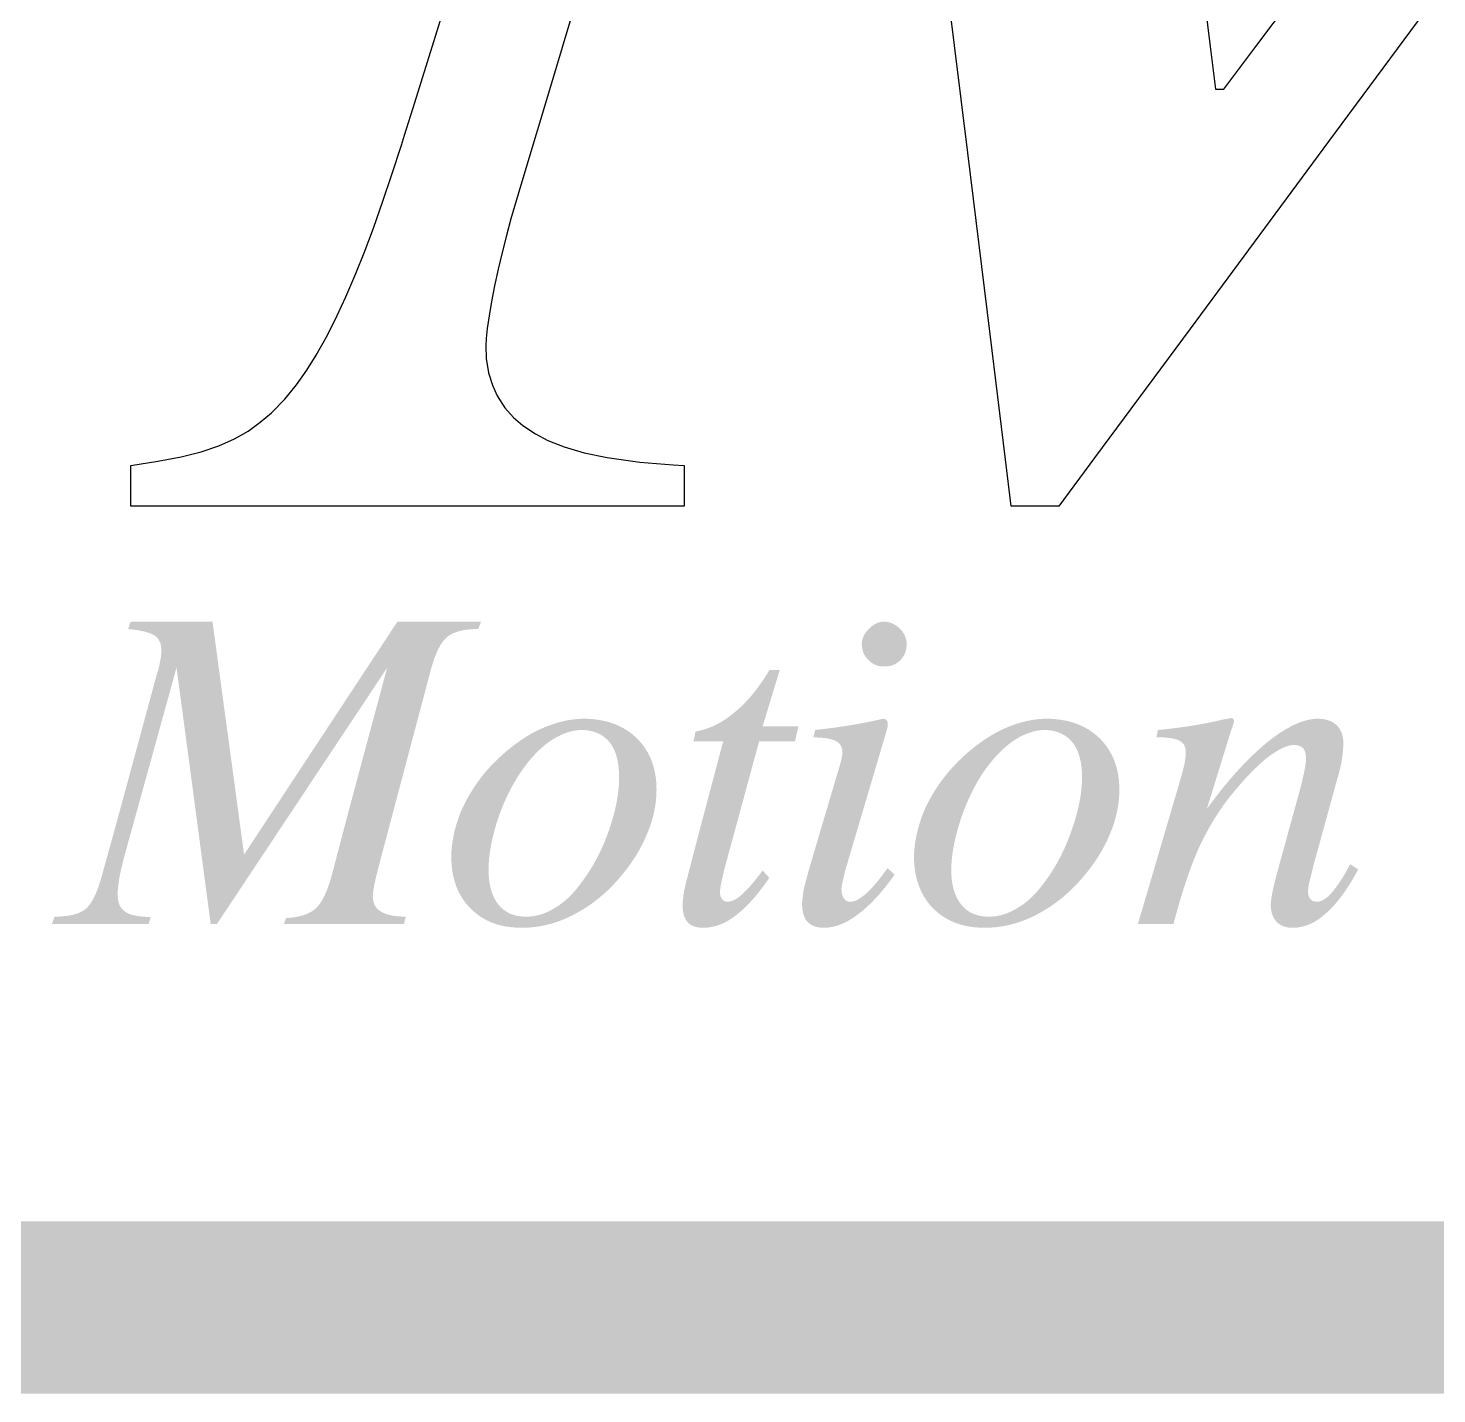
# Model space of a CAD drawing. Header units: millimetres. Extents: x 3359 to 4072, y -360 to 145.
# Drawn here: x 3707.08 to 3726.39, y -359.95 to -341.23 of the extents above; entities that cross this region are included whole.
import ezdxf

# ---------------------------------------------------------------- set-up
doc = ezdxf.new("R2010")
doc.units = ezdxf.units.MM
doc.header["$LTSCALE"] = 10
doc.layers.get('0').update_dxf_attribs({"linetype": 'CONTINUOUS'})
doc.layers.add('str', color=7, linetype='CONTINUOUS', lineweight=25)

# ---------------------------------------------------------------- blocks, each defined once
blk = doc.blocks.new('PMI-Logo-3')
h = blk.add_hatch(color=4)
edge = h.paths.add_edge_path()
edge.add_spline(control_points=[(35.143, -8.704), (34.89, -8.704), (34.638, -8.704), (34.386, -8.704)], knot_values=[0, 0, 0, 0, 1, 1, 1, 1], degree=3, periodic=0)
edge.add_spline(control_points=[(34.386, -8.704), (34.378, -8.727), (34.37, -8.75), (34.362, -8.773)], knot_values=[0, 0, 0, 0, 1, 1, 1, 1], degree=3, periodic=0)
edge.add_spline(control_points=[(34.362, -8.773), (34.474, -8.782), (34.555, -8.802), (34.602, -8.829)], knot_values=[0, 0, 0, 0, 1, 1, 1, 1], degree=3, periodic=0)
edge.add_spline(control_points=[(34.602, -8.829), (34.649, -8.859), (34.67, -8.907), (34.67, -9), (34.667, -9.033), (34.659, -9.067)], knot_values=[0, 0, 0, 0, 0.670886, 0.670886, 1, 1, 1, 1], degree=3, periodic=0)
edge.add_spline(control_points=[(34.659, -9.067), (34.654, -9.103), (34.644, -9.14), (34.631, -9.179)], knot_values=[0, 0, 0, 0, 1, 1, 1, 1], degree=3, periodic=0)
edge.add_spline(control_points=[(34.631, -9.179), (34.459, -9.811), (34.29, -10.444), (34.07, -11.23), (34.018, -11.326), (33.906, -11.41), (33.813, -11.433), (33.682, -11.433)], knot_values=[0, 0, 0, 0, 0.666954, 0.666954, 0.831512, 0.831512, 1, 1, 1, 1], degree=3, periodic=0)
edge.add_spline(control_points=[(33.682, -11.433), (33.674, -11.455), (33.665, -11.478), (33.656, -11.501)], knot_values=[0, 0, 0, 0, 1, 1, 1, 1], degree=3, periodic=0)
edge.add_spline(control_points=[(33.656, -11.501), (33.955, -11.501), (34.254, -11.501), (34.552, -11.501)], knot_values=[0, 0, 0, 0, 1, 1, 1, 1], degree=3, periodic=0)
edge.add_spline(control_points=[(34.552, -11.501), (34.558, -11.479), (34.565, -11.458), (34.571, -11.436)], knot_values=[0, 0, 0, 0, 1, 1, 1, 1], degree=3, periodic=0)
edge.add_spline(control_points=[(34.571, -11.436), (34.459, -11.436), (34.379, -11.42), (34.334, -11.387)], knot_values=[0, 0, 0, 0, 1, 1, 1, 1], degree=3, periodic=0)
edge.add_spline(control_points=[(34.334, -11.387), (34.288, -11.357), (34.265, -11.303), (34.265, -11.189), (34.272, -11.14), (34.28, -11.08)], knot_values=[0, 0, 0, 0, 0.680412, 0.680412, 1, 1, 1, 1], degree=3, periodic=0)
edge.add_spline(control_points=[(34.28, -11.08), (34.29, -11.025), (34.306, -10.96), (34.323, -10.89)], knot_values=[0, 0, 0, 0, 1, 1, 1, 1], degree=3, periodic=0)
edge.add_spline(control_points=[(34.323, -10.89), (34.486, -10.303), (34.648, -9.716), (34.81, -9.129)], knot_values=[0, 0, 0, 0, 1, 1, 1, 1], degree=3, periodic=0)
edge.add_spline(control_points=[(34.81, -9.129), (34.916, -9.92), (35.021, -10.711), (35.126, -11.501)], knot_values=[0, 0, 0, 0, 1, 1, 1, 1], degree=3, periodic=0)
edge.add_spline(control_points=[(35.126, -11.501), (35.145, -11.501), (35.165, -11.501), (35.184, -11.501)], knot_values=[0, 0, 0, 0, 1, 1, 1, 1], degree=3, periodic=0)
edge.add_spline(control_points=[(35.184, -11.501), (35.709, -10.711), (36.233, -9.922), (36.758, -9.132)], knot_values=[0, 0, 0, 0, 1, 1, 1, 1], degree=3, periodic=0)
edge.add_spline(control_points=[(36.758, -9.132), (36.591, -9.759), (36.419, -10.385), (36.212, -11.186), (36.16, -11.301), (36.1, -11.355)], knot_values=[0, 0, 0, 0, 0.783829, 0.783829, 1, 1, 1, 1], degree=3, periodic=0)
edge.add_spline(control_points=[(36.1, -11.355), (36.041, -11.41), (35.948, -11.441), (35.823, -11.446)], knot_values=[0, 0, 0, 0, 1, 1, 1, 1], degree=3, periodic=0)
edge.add_spline(control_points=[(35.823, -11.446), (35.817, -11.464), (35.81, -11.483), (35.804, -11.501)], knot_values=[0, 0, 0, 0, 1, 1, 1, 1], degree=3, periodic=0)
edge.add_spline(control_points=[(35.804, -11.501), (36.174, -11.501), (36.544, -11.501), (36.913, -11.501)], knot_values=[0, 0, 0, 0, 1, 1, 1, 1], degree=3, periodic=0)
edge.add_spline(control_points=[(36.913, -11.501), (36.92, -11.478), (36.926, -11.455), (36.932, -11.433)], knot_values=[0, 0, 0, 0, 1, 1, 1, 1], degree=3, periodic=0)
edge.add_spline(control_points=[(36.932, -11.433), (36.822, -11.433), (36.745, -11.415), (36.698, -11.384)], knot_values=[0, 0, 0, 0, 1, 1, 1, 1], degree=3, periodic=0)
edge.add_spline(control_points=[(36.698, -11.384), (36.65, -11.355), (36.626, -11.307), (36.626, -11.225), (36.63, -11.199), (36.635, -11.169)], knot_values=[0, 0, 0, 0, 0.782609, 0.782609, 1, 1, 1, 1], degree=3, periodic=0)
edge.add_spline(control_points=[(36.635, -11.169), (36.639, -11.139), (36.65, -11.093), (36.665, -11.028)], knot_values=[0, 0, 0, 0, 1, 1, 1, 1], degree=3, periodic=0)
edge.add_spline(control_points=[(36.665, -11.028), (36.832, -10.396), (37, -9.764), (37.168, -9.132)], knot_values=[0, 0, 0, 0, 1, 1, 1, 1], degree=3, periodic=0)
edge.add_spline(control_points=[(37.168, -9.132), (37.207, -8.994), (37.254, -8.898), (37.31, -8.849)], knot_values=[0, 0, 0, 0, 1, 1, 1, 1], degree=3, periodic=0)
edge.add_spline(control_points=[(37.31, -8.849), (37.366, -8.802), (37.453, -8.776), (37.57, -8.773)], knot_values=[0, 0, 0, 0, 1, 1, 1, 1], degree=3, periodic=0)
edge.add_spline(control_points=[(37.57, -8.773), (37.58, -8.773), (37.591, -8.773), (37.602, -8.773)], knot_values=[0, 0, 0, 0, 1, 1, 1, 1], degree=3, periodic=0)
edge.add_spline(control_points=[(37.602, -8.773), (37.61, -8.75), (37.619, -8.727), (37.628, -8.704)], knot_values=[0, 0, 0, 0, 1, 1, 1, 1], degree=3, periodic=0)
edge.add_spline(control_points=[(37.628, -8.704), (37.37, -8.704), (37.112, -8.704), (36.854, -8.704)], knot_values=[0, 0, 0, 0, 1, 1, 1, 1], degree=3, periodic=0)
edge.add_spline(control_points=[(36.854, -8.704), (36.381, -9.422), (35.908, -10.14), (35.435, -10.859)], knot_values=[0, 0, 0, 0, 1, 1, 1, 1], degree=3, periodic=0)
edge.add_spline(control_points=[(35.435, -10.859), (35.338, -10.14), (35.24, -9.422), (35.143, -8.704)], knot_values=[0, 0, 0, 0, 1, 1, 1, 1], degree=3, periodic=0)
h = blk.add_hatch(color=4)
edge = h.paths.add_edge_path()
edge.add_spline(control_points=[(41.505, -9.062), (41.545, -9.023), (41.565, -8.974), (41.565, -8.859), (41.545, -8.812), (41.502, -8.769)], knot_values=[0, 0, 0, 0, 0.525773, 0.525773, 1, 1, 1, 1], degree=3, periodic=0)
edge.add_spline(control_points=[(41.502, -8.769), (41.461, -8.727), (41.411, -8.706), (41.355, -8.704)], knot_values=[0, 0, 0, 0, 1, 1, 1, 1], degree=3, periodic=0)
edge.add_spline(control_points=[(41.355, -8.704), (41.303, -8.706), (41.258, -8.727), (41.215, -8.771)], knot_values=[0, 0, 0, 0, 1, 1, 1, 1], degree=3, periodic=0)
edge.add_spline(control_points=[(41.215, -8.771), (41.172, -8.815), (41.15, -8.862), (41.15, -8.971), (41.172, -9.021), (41.212, -9.06)], knot_values=[0, 0, 0, 0, 0.473118, 0.473118, 1, 1, 1, 1], degree=3, periodic=0)
edge.add_spline(control_points=[(41.212, -9.06), (41.253, -9.101), (41.301, -9.121), (41.355, -9.119)], knot_values=[0, 0, 0, 0, 1, 1, 1, 1], degree=3, periodic=0)
edge.add_spline(control_points=[(41.355, -9.119), (41.415, -9.121), (41.466, -9.101), (41.505, -9.062)], knot_values=[0, 0, 0, 0, 1, 1, 1, 1], degree=3, periodic=0)
h = blk.add_hatch(color=4)
edge = h.paths.add_edge_path()
edge.add_spline(control_points=[(40.233, -9.672), (40.285, -9.499), (40.338, -9.326), (40.391, -9.153)], knot_values=[0, 0, 0, 0, 1, 1, 1, 1], degree=3, periodic=0)
edge.add_spline(control_points=[(40.391, -9.153), (40.359, -9.153), (40.327, -9.153), (40.295, -9.153)], knot_values=[0, 0, 0, 0, 1, 1, 1, 1], degree=3, periodic=0)
edge.add_spline(control_points=[(40.295, -9.153), (40.191, -9.326), (40.082, -9.457), (39.967, -9.548)], knot_values=[0, 0, 0, 0, 1, 1, 1, 1], degree=3, periodic=0)
edge.add_spline(control_points=[(39.967, -9.548), (39.855, -9.643), (39.736, -9.699), (39.611, -9.721)], knot_values=[0, 0, 0, 0, 1, 1, 1, 1], degree=3, periodic=0)
edge.add_spline(control_points=[(39.611, -9.721), (39.606, -9.751), (39.6, -9.78), (39.594, -9.81)], knot_values=[0, 0, 0, 0, 1, 1, 1, 1], degree=3, periodic=0)
edge.add_spline(control_points=[(39.594, -9.81), (39.685, -9.81), (39.777, -9.81), (39.868, -9.81)], knot_values=[0, 0, 0, 0, 1, 1, 1, 1], degree=3, periodic=0)
edge.add_spline(control_points=[(39.868, -9.81), (39.754, -10.245), (39.636, -10.68), (39.514, -11.158), (39.505, -11.195), (39.501, -11.23)], knot_values=[0, 0, 0, 0, 0.913628, 0.913628, 1, 1, 1, 1], degree=3, periodic=0)
edge.add_spline(control_points=[(39.501, -11.23), (39.497, -11.266), (39.492, -11.298), (39.492, -11.4), (39.51, -11.452), (39.54, -11.486)], knot_values=[0, 0, 0, 0, 0.27907, 0.27907, 1, 1, 1, 1], degree=3, periodic=0)
edge.add_spline(control_points=[(39.54, -11.486), (39.573, -11.521), (39.62, -11.536), (39.784, -11.536), (39.883, -11.501), (39.983, -11.423)], knot_values=[0, 0, 0, 0, 0.395683, 0.395683, 1, 1, 1, 1], degree=3, periodic=0)
edge.add_spline(control_points=[(39.983, -11.423), (40.082, -11.348), (40.188, -11.231), (40.295, -11.074)], knot_values=[0, 0, 0, 0, 1, 1, 1, 1], degree=3, periodic=0)
edge.add_spline(control_points=[(40.295, -11.074), (40.274, -11.051), (40.253, -11.028), (40.233, -11.005)], knot_values=[0, 0, 0, 0, 1, 1, 1, 1], degree=3, periodic=0)
edge.add_spline(control_points=[(40.233, -11.005), (40.16, -11.106), (40.097, -11.179), (40.045, -11.225)], knot_values=[0, 0, 0, 0, 1, 1, 1, 1], degree=3, periodic=0)
edge.add_spline(control_points=[(40.045, -11.225), (39.993, -11.272), (39.947, -11.296), (39.911, -11.294)], knot_values=[0, 0, 0, 0, 1, 1, 1, 1], degree=3, periodic=0)
edge.add_spline(control_points=[(39.911, -11.294), (39.89, -11.296), (39.872, -11.29), (39.859, -11.272)], knot_values=[0, 0, 0, 0, 1, 1, 1, 1], degree=3, periodic=0)
edge.add_spline(control_points=[(39.859, -11.272), (39.846, -11.259), (39.838, -11.238), (39.838, -11.191), (39.842, -11.165), (39.848, -11.13)], knot_values=[0, 0, 0, 0, 0.65, 0.65, 1, 1, 1, 1], degree=3, periodic=0)
edge.add_spline(control_points=[(39.848, -11.13), (39.855, -11.096), (39.864, -11.057), (39.874, -11.012)], knot_values=[0, 0, 0, 0, 1, 1, 1, 1], degree=3, periodic=0)
edge.add_spline(control_points=[(39.874, -11.012), (39.983, -10.611), (40.092, -10.21), (40.201, -9.81)], knot_values=[0, 0, 0, 0, 1, 1, 1, 1], degree=3, periodic=0)
edge.add_spline(control_points=[(40.201, -9.81), (40.312, -9.81), (40.422, -9.81), (40.533, -9.81)], knot_values=[0, 0, 0, 0, 1, 1, 1, 1], degree=3, periodic=0)
edge.add_spline(control_points=[(40.533, -9.81), (40.543, -9.764), (40.553, -9.718), (40.563, -9.672)], knot_values=[0, 0, 0, 0, 1, 1, 1, 1], degree=3, periodic=0)
edge.add_spline(control_points=[(40.563, -9.672), (40.453, -9.672), (40.343, -9.672), (40.233, -9.672)], knot_values=[0, 0, 0, 0, 1, 1, 1, 1], degree=3, periodic=0)
h = blk.add_hatch(color=4)
edge = h.paths.add_edge_path()
edge.add_spline(control_points=[(39.168, -10.657), (39.225, -10.522), (39.251, -10.387), (39.251, -10.062), (39.191, -9.904), (38.949, -9.665), (38.784, -9.604), (38.579, -9.602)], knot_values=[0, 0, 0, 0, 0.246958, 0.246958, 0.625325, 0.625325, 1, 1, 1, 1], degree=3, periodic=0)
edge.add_spline(control_points=[(38.579, -9.602), (38.426, -9.604), (38.271, -9.647), (38.113, -9.729)], knot_values=[0, 0, 0, 0, 1, 1, 1, 1], degree=3, periodic=0)
edge.add_spline(control_points=[(38.113, -9.729), (37.958, -9.815), (37.813, -9.932), (37.679, -10.083)], knot_values=[0, 0, 0, 0, 1, 1, 1, 1], degree=3, periodic=0)
edge.add_spline(control_points=[(37.679, -10.083), (37.573, -10.208), (37.492, -10.34), (37.435, -10.476)], knot_values=[0, 0, 0, 0, 1, 1, 1, 1], degree=3, periodic=0)
edge.add_spline(control_points=[(37.435, -10.476), (37.381, -10.615), (37.353, -10.748), (37.352, -10.88)], knot_values=[0, 0, 0, 0, 1, 1, 1, 1], degree=3, periodic=0)
edge.add_spline(control_points=[(37.352, -10.88), (37.353, -11.08), (37.412, -11.241), (37.531, -11.358)], knot_values=[0, 0, 0, 0, 1, 1, 1, 1], degree=3, periodic=0)
edge.add_spline(control_points=[(37.531, -11.358), (37.651, -11.48), (37.809, -11.536), (38.171, -11.536), (38.336, -11.495), (38.495, -11.409)], knot_values=[0, 0, 0, 0, 0.540717, 0.540717, 1, 1, 1, 1], degree=3, periodic=0)
edge.add_spline(control_points=[(38.495, -11.409), (38.657, -11.324), (38.804, -11.204), (38.934, -11.044)], knot_values=[0, 0, 0, 0, 1, 1, 1, 1], degree=3, periodic=0)
edge.add_spline(control_points=[(38.934, -11.044), (39.035, -10.923), (39.113, -10.795), (39.168, -10.657)], knot_values=[0, 0, 0, 0, 1, 1, 1, 1], degree=3, periodic=0)
edge = h.paths.add_edge_path(flags=16)
edge.add_spline(control_points=[(38.817, -9.82), (38.877, -9.896), (38.905, -10.003), (38.905, -10.293), (38.873, -10.459), (38.744, -10.823), (38.659, -10.984), (38.553, -11.122)], knot_values=[0, 0, 0, 0, 0.314666, 0.314666, 0.655999, 0.655999, 1, 1, 1, 1], degree=3, periodic=0)
edge.add_spline(control_points=[(38.553, -11.122), (38.48, -11.223), (38.4, -11.301), (38.31, -11.353)], knot_values=[0, 0, 0, 0, 1, 1, 1, 1], degree=3, periodic=0)
edge.add_spline(control_points=[(38.31, -11.353), (38.219, -11.409), (38.131, -11.434), (38.042, -11.433)], knot_values=[0, 0, 0, 0, 1, 1, 1, 1], degree=3, periodic=0)
edge.add_spline(control_points=[(38.042, -11.433), (37.934, -11.434), (37.848, -11.397), (37.787, -11.32)], knot_values=[0, 0, 0, 0, 1, 1, 1, 1], degree=3, periodic=0)
edge.add_spline(control_points=[(37.787, -11.32), (37.727, -11.246), (37.697, -11.139), (37.697, -10.872), (37.722, -10.729), (37.817, -10.42), (37.882, -10.275), (37.965, -10.142)], knot_values=[0, 0, 0, 0, 0.352778, 0.352778, 0.678648, 0.678648, 1, 1, 1, 1], degree=3, periodic=0)
edge.add_spline(control_points=[(37.965, -10.142), (38.053, -10.003), (38.147, -9.898), (38.251, -9.82)], knot_values=[0, 0, 0, 0, 1, 1, 1, 1], degree=3, periodic=0)
edge.add_spline(control_points=[(38.251, -9.82), (38.355, -9.747), (38.459, -9.708), (38.558, -9.706)], knot_values=[0, 0, 0, 0, 1, 1, 1, 1], degree=3, periodic=0)
edge.add_spline(control_points=[(38.558, -9.706), (38.67, -9.708), (38.757, -9.747), (38.817, -9.82)], knot_values=[0, 0, 0, 0, 1, 1, 1, 1], degree=3, periodic=0)
h = blk.add_hatch(color=4)
edge = h.paths.add_edge_path()
edge.add_spline(control_points=[(41.377, -9.722), (41.381, -9.708), (41.385, -9.695), (41.388, -9.682)], knot_values=[0, 0, 0, 0, 1, 1, 1, 1], degree=3, periodic=0)
edge.add_spline(control_points=[(41.388, -9.682), (41.391, -9.673), (41.391, -9.662), (41.391, -9.639), (41.389, -9.628), (41.381, -9.617)], knot_values=[0, 0, 0, 0, 0.45, 0.45, 1, 1, 1, 1], degree=3, periodic=0)
edge.add_spline(control_points=[(41.381, -9.617), (41.372, -9.608), (41.362, -9.604), (41.347, -9.602)], knot_values=[0, 0, 0, 0, 1, 1, 1, 1], degree=3, periodic=0)
edge.add_spline(control_points=[(41.347, -9.602), (41.342, -9.604), (41.323, -9.608), (41.284, -9.617)], knot_values=[0, 0, 0, 0, 1, 1, 1, 1], degree=3, periodic=0)
edge.add_spline(control_points=[(41.284, -9.617), (41.103, -9.656), (40.913, -9.686), (40.718, -9.706)], knot_values=[0, 0, 0, 0, 1, 1, 1, 1], degree=3, periodic=0)
edge.add_spline(control_points=[(40.718, -9.706), (40.713, -9.729), (40.708, -9.751), (40.703, -9.774)], knot_values=[0, 0, 0, 0, 1, 1, 1, 1], degree=3, periodic=0)
edge.add_spline(control_points=[(40.703, -9.774), (40.802, -9.777), (40.874, -9.787), (40.913, -9.81)], knot_values=[0, 0, 0, 0, 1, 1, 1, 1], degree=3, periodic=0)
edge.add_spline(control_points=[(40.913, -9.81), (40.952, -9.831), (40.971, -9.867), (40.971, -9.939), (40.962, -9.984), (40.942, -10.049)], knot_values=[0, 0, 0, 0, 0.655738, 0.655738, 1, 1, 1, 1], degree=3, periodic=0)
edge.add_spline(control_points=[(40.942, -10.049), (40.942, -10.05), (40.941, -10.052), (40.941, -10.054)], knot_values=[0, 0, 0, 0, 1, 1, 1, 1], degree=3, periodic=0)
edge.add_spline(control_points=[(40.941, -10.054), (40.85, -10.359), (40.76, -10.665), (40.669, -10.971)], knot_values=[0, 0, 0, 0, 1, 1, 1, 1], degree=3, periodic=0)
edge.add_spline(control_points=[(40.669, -10.971), (40.643, -11.065), (40.623, -11.137), (40.612, -11.186)], knot_values=[0, 0, 0, 0, 1, 1, 1, 1], degree=3, periodic=0)
edge.add_spline(control_points=[(40.612, -11.186), (40.604, -11.238), (40.598, -11.281), (40.598, -11.389), (40.615, -11.446), (40.649, -11.482)], knot_values=[0, 0, 0, 0, 0.326087, 0.326087, 1, 1, 1, 1], degree=3, periodic=0)
edge.add_spline(control_points=[(40.649, -11.482), (40.684, -11.519), (40.734, -11.536), (40.897, -11.536), (41.004, -11.498), (41.113, -11.413)], knot_values=[0, 0, 0, 0, 0.395683, 0.395683, 1, 1, 1, 1], degree=3, periodic=0)
edge.add_spline(control_points=[(41.113, -11.413), (41.225, -11.331), (41.338, -11.208), (41.454, -11.044)], knot_values=[0, 0, 0, 0, 1, 1, 1, 1], degree=3, periodic=0)
edge.add_spline(control_points=[(41.454, -11.044), (41.432, -11.024), (41.41, -11.004), (41.388, -10.984)], knot_values=[0, 0, 0, 0, 1, 1, 1, 1], degree=3, periodic=0)
edge.add_spline(control_points=[(41.388, -10.984), (41.318, -11.083), (41.256, -11.16), (41.134, -11.27), (41.085, -11.296), (41.046, -11.294)], knot_values=[0, 0, 0, 0, 0.494911, 0.494911, 1, 1, 1, 1], degree=3, periodic=0)
edge.add_spline(control_points=[(41.046, -11.294), (41.02, -11.296), (41.001, -11.288), (40.986, -11.266)], knot_values=[0, 0, 0, 0, 1, 1, 1, 1], degree=3, periodic=0)
edge.add_spline(control_points=[(40.986, -11.266), (40.971, -11.246), (40.962, -11.217), (40.962, -11.163), (40.967, -11.14), (40.971, -11.114)], knot_values=[0, 0, 0, 0, 0.76087, 0.76087, 1, 1, 1, 1], degree=3, periodic=0)
edge.add_spline(control_points=[(40.971, -11.114), (40.978, -11.09), (40.986, -11.057), (40.994, -11.015)], knot_values=[0, 0, 0, 0, 1, 1, 1, 1], degree=3, periodic=0)
edge.add_spline(control_points=[(40.994, -11.015), (41.122, -10.584), (41.25, -10.153), (41.377, -9.722)], knot_values=[0, 0, 0, 0, 1, 1, 1, 1], degree=3, periodic=0)
h = blk.add_hatch(color=4)
edge = h.paths.add_edge_path()
edge.add_spline(control_points=[(43.451, -10.657), (43.507, -10.522), (43.533, -10.387), (43.533, -10.062), (43.472, -9.904), (43.352, -9.784)], knot_values=[0, 0, 0, 0, 0.394928, 0.394928, 1, 1, 1, 1], degree=3, periodic=0)
edge.add_spline(control_points=[(43.352, -9.784), (43.23, -9.665), (43.066, -9.604), (42.861, -9.602)], knot_values=[0, 0, 0, 0, 1, 1, 1, 1], degree=3, periodic=0)
edge.add_spline(control_points=[(42.861, -9.602), (42.708, -9.604), (42.552, -9.647), (42.396, -9.729)], knot_values=[0, 0, 0, 0, 1, 1, 1, 1], degree=3, periodic=0)
edge.add_spline(control_points=[(42.396, -9.729), (42.24, -9.815), (42.095, -9.932), (41.962, -10.083)], knot_values=[0, 0, 0, 0, 1, 1, 1, 1], degree=3, periodic=0)
edge.add_spline(control_points=[(41.962, -10.083), (41.856, -10.208), (41.773, -10.34), (41.718, -10.476)], knot_values=[0, 0, 0, 0, 1, 1, 1, 1], degree=3, periodic=0)
edge.add_spline(control_points=[(41.718, -10.476), (41.664, -10.615), (41.635, -10.748), (41.633, -10.88)], knot_values=[0, 0, 0, 0, 1, 1, 1, 1], degree=3, periodic=0)
edge.add_spline(control_points=[(41.633, -10.88), (41.635, -11.08), (41.694, -11.241), (41.812, -11.358)], knot_values=[0, 0, 0, 0, 1, 1, 1, 1], degree=3, periodic=0)
edge.add_spline(control_points=[(41.812, -11.358), (41.934, -11.48), (42.092, -11.536), (42.453, -11.536), (42.617, -11.495), (42.778, -11.409)], knot_values=[0, 0, 0, 0, 0.540717, 0.540717, 1, 1, 1, 1], degree=3, periodic=0)
edge.add_spline(control_points=[(42.778, -11.409), (42.939, -11.324), (43.086, -11.204), (43.216, -11.044)], knot_values=[0, 0, 0, 0, 1, 1, 1, 1], degree=3, periodic=0)
edge.add_spline(control_points=[(43.216, -11.044), (43.317, -10.923), (43.395, -10.795), (43.451, -10.657)], knot_values=[0, 0, 0, 0, 1, 1, 1, 1], degree=3, periodic=0)
edge = h.paths.add_edge_path(flags=16)
edge.add_spline(control_points=[(43.099, -9.82), (43.159, -9.896), (43.188, -10.003), (43.188, -10.293), (43.154, -10.459), (43.025, -10.823), (42.941, -10.984), (42.835, -11.122)], knot_values=[0, 0, 0, 0, 0.314887, 0.314887, 0.65646, 0.65646, 1, 1, 1, 1], degree=3, periodic=0)
edge.add_spline(control_points=[(42.835, -11.122), (42.762, -11.223), (42.682, -11.301), (42.591, -11.353)], knot_values=[0, 0, 0, 0, 1, 1, 1, 1], degree=3, periodic=0)
edge.add_spline(control_points=[(42.591, -11.353), (42.501, -11.409), (42.412, -11.434), (42.324, -11.433)], knot_values=[0, 0, 0, 0, 1, 1, 1, 1], degree=3, periodic=0)
edge.add_spline(control_points=[(42.324, -11.433), (42.216, -11.434), (42.13, -11.397), (42.069, -11.32)], knot_values=[0, 0, 0, 0, 1, 1, 1, 1], degree=3, periodic=0)
edge.add_spline(control_points=[(42.069, -11.32), (42.009, -11.246), (41.978, -11.139), (41.978, -10.872), (42.005, -10.729), (42.1, -10.42), (42.165, -10.275), (42.246, -10.142)], knot_values=[0, 0, 0, 0, 0.353018, 0.353018, 0.679112, 0.679112, 1, 1, 1, 1], degree=3, periodic=0)
edge.add_spline(control_points=[(42.246, -10.142), (42.334, -10.003), (42.43, -9.898), (42.534, -9.82)], knot_values=[0, 0, 0, 0, 1, 1, 1, 1], degree=3, periodic=0)
edge.add_spline(control_points=[(42.534, -9.82), (42.637, -9.747), (42.741, -9.708), (42.84, -9.706)], knot_values=[0, 0, 0, 0, 1, 1, 1, 1], degree=3, periodic=0)
edge.add_spline(control_points=[(42.84, -9.706), (42.952, -9.708), (43.038, -9.747), (43.099, -9.82)], knot_values=[0, 0, 0, 0, 1, 1, 1, 1], degree=3, periodic=0)
h = blk.add_hatch(color=4)
edge = h.paths.add_edge_path()
edge.add_spline(control_points=[(45.549, -10.161), (45.568, -10.098), (45.583, -10.038), (45.592, -9.979)], knot_values=[0, 0, 0, 0, 1, 1, 1, 1], degree=3, periodic=0)
edge.add_spline(control_points=[(45.592, -9.979), (45.601, -9.924), (45.605, -9.872), (45.605, -9.755), (45.585, -9.701), (45.503, -9.623), (45.445, -9.604), (45.37, -9.602)], knot_values=[0, 0, 0, 0, 0.253165, 0.253165, 0.626582, 0.626582, 1, 1, 1, 1], degree=3, periodic=0)
edge.add_spline(control_points=[(45.37, -9.602), (45.235, -9.604), (45.078, -9.677), (44.724, -9.965), (44.536, -10.169), (44.342, -10.438)], knot_values=[0, 0, 0, 0, 0.497372, 0.497372, 1, 1, 1, 1], degree=3, periodic=0)
edge.add_spline(control_points=[(44.342, -10.438), (44.418, -10.194), (44.493, -9.95), (44.569, -9.706)], knot_values=[0, 0, 0, 0, 1, 1, 1, 1], degree=3, periodic=0)
edge.add_spline(control_points=[(44.569, -9.706), (44.578, -9.685), (44.583, -9.669), (44.586, -9.656)], knot_values=[0, 0, 0, 0, 1, 1, 1, 1], degree=3, periodic=0)
edge.add_spline(control_points=[(44.586, -9.656), (44.591, -9.647), (44.593, -9.639), (44.593, -9.62), (44.593, -9.61), (44.588, -9.604)], knot_values=[0, 0, 0, 0, 0.3125, 0.3125, 1, 1, 1, 1], degree=3, periodic=0)
edge.add_spline(control_points=[(44.588, -9.604), (44.583, -9.6), (44.578, -9.597), (44.569, -9.595)], knot_values=[0, 0, 0, 0, 1, 1, 1, 1], degree=3, periodic=0)
edge.add_spline(control_points=[(44.569, -9.595), (44.565, -9.597), (44.541, -9.602), (44.5, -9.608)], knot_values=[0, 0, 0, 0, 1, 1, 1, 1], degree=3, periodic=0)
edge.add_spline(control_points=[(44.5, -9.608), (44.302, -9.656), (44.097, -9.688), (43.889, -9.706)], knot_values=[0, 0, 0, 0, 1, 1, 1, 1], degree=3, periodic=0)
edge.add_spline(control_points=[(43.889, -9.706), (43.885, -9.729), (43.881, -9.751), (43.876, -9.774)], knot_values=[0, 0, 0, 0, 1, 1, 1, 1], degree=3, periodic=0)
edge.add_spline(control_points=[(43.876, -9.774), (43.888, -9.774), (43.899, -9.774), (43.91, -9.774)], knot_values=[0, 0, 0, 0, 1, 1, 1, 1], degree=3, periodic=0)
edge.add_spline(control_points=[(43.91, -9.774), (43.999, -9.777), (44.061, -9.787), (44.097, -9.81)], knot_values=[0, 0, 0, 0, 1, 1, 1, 1], degree=3, periodic=0)
edge.add_spline(control_points=[(44.097, -9.81), (44.131, -9.831), (44.148, -9.865), (44.148, -9.939), (44.144, -9.976), (44.136, -10.018)], knot_values=[0, 0, 0, 0, 0.619048, 0.619048, 1, 1, 1, 1], degree=3, periodic=0)
edge.add_spline(control_points=[(44.136, -10.018), (44.126, -10.064), (44.113, -10.114), (43.966, -10.613), (43.836, -11.057), (43.705, -11.501)], knot_values=[0, 0, 0, 0, 0.111045, 0.111045, 1, 1, 1, 1], degree=3, periodic=0)
edge.add_spline(control_points=[(43.705, -11.501), (43.815, -11.501), (43.925, -11.501), (44.034, -11.501)], knot_values=[0, 0, 0, 0, 1, 1, 1, 1], degree=3, periodic=0)
edge.add_spline(control_points=[(44.034, -11.501), (44.11, -11.212), (44.187, -10.979), (44.269, -10.797)], knot_values=[0, 0, 0, 0, 1, 1, 1, 1], degree=3, periodic=0)
edge.add_spline(control_points=[(44.269, -10.797), (44.351, -10.621), (44.449, -10.456), (44.686, -10.163), (44.796, -10.049), (44.897, -9.966)], knot_values=[0, 0, 0, 0, 0.496819, 0.496819, 1, 1, 1, 1], degree=3, periodic=0)
edge.add_spline(control_points=[(44.897, -9.966), (45.001, -9.887), (45.084, -9.846), (45.152, -9.844)], knot_values=[0, 0, 0, 0, 1, 1, 1, 1], degree=3, periodic=0)
edge.add_spline(control_points=[(45.152, -9.844), (45.188, -9.846), (45.216, -9.857), (45.234, -9.876)], knot_values=[0, 0, 0, 0, 1, 1, 1, 1], degree=3, periodic=0)
edge.add_spline(control_points=[(45.234, -9.876), (45.251, -9.898), (45.26, -9.927), (45.26, -9.999), (45.255, -10.034), (45.247, -10.077)], knot_values=[0, 0, 0, 0, 0.606557, 0.606557, 1, 1, 1, 1], degree=3, periodic=0)
edge.add_spline(control_points=[(45.247, -10.077), (45.238, -10.12), (45.225, -10.178), (45.206, -10.252)], knot_values=[0, 0, 0, 0, 1, 1, 1, 1], degree=3, periodic=0)
edge.add_spline(control_points=[(45.206, -10.252), (45.134, -10.514), (45.062, -10.776), (44.99, -11.038)], knot_values=[0, 0, 0, 0, 1, 1, 1, 1], degree=3, periodic=0)
edge.add_spline(control_points=[(44.99, -11.038), (44.972, -11.106), (44.957, -11.165), (44.949, -11.21)], knot_values=[0, 0, 0, 0, 1, 1, 1, 1], degree=3, periodic=0)
edge.add_spline(control_points=[(44.949, -11.21), (44.941, -11.257), (44.934, -11.294), (44.934, -11.391), (44.953, -11.443), (45.024, -11.519), (45.074, -11.536), (45.242, -11.536), (45.344, -11.495), (45.443, -11.404)], knot_values=[0, 0, 0, 0, 0.094941, 0.094941, 0.328336, 0.328336, 0.577274, 0.577274, 1, 1, 1, 1], degree=3, periodic=0)
edge.add_spline(control_points=[(45.443, -11.404), (45.542, -11.318), (45.644, -11.182), (45.743, -10.997)], knot_values=[0, 0, 0, 0, 1, 1, 1, 1], degree=3, periodic=0)
edge.add_spline(control_points=[(45.743, -10.997), (45.719, -10.98), (45.694, -10.964), (45.669, -10.948)], knot_values=[0, 0, 0, 0, 1, 1, 1, 1], degree=3, periodic=0)
edge.add_spline(control_points=[(45.669, -10.948), (45.605, -11.07), (45.546, -11.156), (45.497, -11.212)], knot_values=[0, 0, 0, 0, 1, 1, 1, 1], degree=3, periodic=0)
edge.add_spline(control_points=[(45.497, -11.212), (45.447, -11.268), (45.402, -11.296), (45.363, -11.294)], knot_values=[0, 0, 0, 0, 1, 1, 1, 1], degree=3, periodic=0)
edge.add_spline(control_points=[(45.363, -11.294), (45.337, -11.296), (45.315, -11.288), (45.3, -11.27)], knot_values=[0, 0, 0, 0, 1, 1, 1, 1], degree=3, periodic=0)
edge.add_spline(control_points=[(45.3, -11.27), (45.287, -11.256), (45.279, -11.231), (45.279, -11.179), (45.284, -11.152), (45.29, -11.117)], knot_values=[0, 0, 0, 0, 0.613636, 0.613636, 1, 1, 1, 1], degree=3, periodic=0)
edge.add_spline(control_points=[(45.29, -11.117), (45.299, -11.085), (45.312, -11.033), (45.328, -10.964)], knot_values=[0, 0, 0, 0, 1, 1, 1, 1], degree=3, periodic=0)
edge.add_spline(control_points=[(45.328, -10.964), (45.402, -10.696), (45.475, -10.428), (45.549, -10.161)], knot_values=[0, 0, 0, 0, 1, 1, 1, 1], degree=3, periodic=0)
for points in [[(46.986, -2.213, 0), (45.468, -4.264, 0), (44.188, -5.994, 0), (43.303, -7.189, 0), (42.973, -7.635, 0), (42.958, -7.635, 0), (42.918, -7.635, 0), (42.859, -7.635, 0), (42.79, -7.635, 0), (42.717, -7.635, 0), (42.648, -7.635, 0), (42.589, -7.635, 0), (42.549, -7.635, 0), (42.533, -7.635, 0), (42.48, -7.203, 0), (42.338, -6.045, 0), (42.131, -4.368, 0), (41.886, -2.38, 0)], [(38.675, -2.4, 0), (38.279, -3.723, 0), (38.006, -4.637, 0), (37.904, -4.978, 0), (37.862, -5.131, 0), (37.822, -5.288, 0), (37.786, -5.445, 0), (37.753, -5.598, 0), (37.725, -5.743, 0), (37.702, -5.875, 0), (37.685, -5.991, 0), (37.675, -6.085, 0), (37.671, -6.154, 0), (37.676, -6.269, 0), (37.698, -6.403, 0), (37.733, -6.518, 0), (37.777, -6.616, 0), (37.849, -6.727, 0), (37.928, -6.816, 0), (38.013, -6.889, 0), (38.13, -6.967, 0), (38.245, -7.027, 0), (38.395, -7.087, 0), (38.581, -7.142, 0), (38.795, -7.187, 0), (39.096, -7.228, 0), (39.406, -7.254, 0), (39.508, -7.26, 0), (39.508, -7.273, 0), (39.508, -7.307, 0), (39.508, -7.357, 0), (39.508, -7.416, 0), (39.508, -7.479, 0), (39.508, -7.538, 0), (39.508, -7.588, 0), (39.508, -7.623, 0), (39.508, -7.635, 0), (39.332, -7.635, 0), (38.861, -7.635, 0), (38.18, -7.635, 0), (37.372, -7.635, 0), (36.522, -7.635, 0), (35.714, -7.635, 0), (35.032, -7.635, 0), (34.562, -7.635, 0), (34.386, -7.635, 0), (34.386, -7.623, 0), (34.386, -7.588, 0), (34.386, -7.538, 0), (34.386, -7.479, 0), (34.386, -7.416, 0), (34.386, -7.357, 0), (34.386, -7.307, 0), (34.386, -7.273, 0), (34.386, -7.26, 0), (34.638, -7.221, 0), (34.853, -7.18, 0), (35.039, -7.133, 0), (35.202, -7.078, 0), (35.345, -7.013, 0), (35.472, -6.941, 0), (35.585, -6.86, 0), (35.688, -6.773, 0), (35.811, -6.647, 0), (35.92, -6.514, 0), (36.016, -6.377, 0), (36.103, -6.239, 0), (36.207, -6.053, 0), (36.297, -5.873, 0), (36.376, -5.701, 0), (36.469, -5.485, 0), (36.545, -5.292, 0), (36.631, -5.064, 0), (36.72, -4.813, 0), (36.803, -4.567, 0), (36.891, -4.297, 0), (36.92, -4.203, 0), (37.014, -3.903, 0), (37.266, -3.099, 0)], [(44.243, -2.328, 0), (44.373, -3.385, 0), (44.422, -3.779, 0), (44.425, -3.779, 0), (44.432, -3.779, 0), (44.442, -3.779, 0), (44.454, -3.779, 0), (44.467, -3.779, 0), (44.479, -3.779, 0), (44.49, -3.779, 0), (44.497, -3.779, 0), (44.5, -3.779, 0), (44.795, -3.385, 0), (45.587, -2.328, 0)]]:
    blk.add_polyline3d(points)

msp = doc.modelspace()

# ---------------------------------------------------------------- linework, layer by layer
at = {"layer": 'str', "const_width": 2.3646}
msp.add_lwpolyline([(3359.946, -358.7646), (4071.1006, -358.7646), (4071.1006, 144.1233), (3359.946, 144.1233)], close=True, dxfattribs=at)
msp.add_lwpolyline([(3359.946, -358.7646), (4071.1006, -358.7646), (4071.1006, 144.1233), (3359.946, 144.1233)], close=True, dxfattribs=at)

# ---------------------------------------------------------------- block references
at = {"layer": 'str', "xscale": 1.481572131465751, "yscale": 1.481572131465751, "zscale": 1.481572131465751}
msp.add_blockref('PMI-Logo-3', (3657.5365, -336.4678), dxfattribs=at)
msp.add_blockref('PMI-Logo-3', (3657.5365, -336.4678), dxfattribs=at)

doc.saveas('drawing.dxf')
